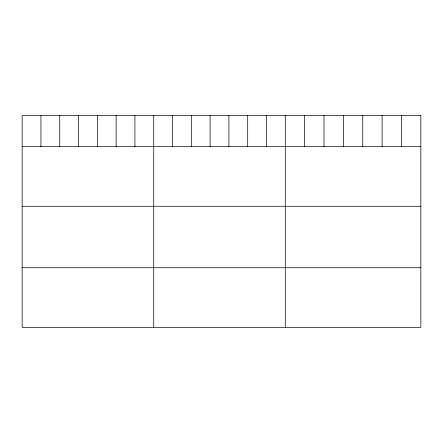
<?xml version="1.0" encoding="UTF-8"?>
<svg xmlns="http://www.w3.org/2000/svg" width="443" height="443" viewBox="0 0 443 443"><rect width="100%" height="100%" fill="white"/><g stroke="black" fill="none" stroke-linecap="round" stroke-linejoin="round"><path stroke-width="0.66" d="M22.15 146.622L420.85 146.622M22.15 206.272L420.85 206.272M22.15 267.727L420.85 267.727M401.485 115.623L401.485 146.622M382.121 115.623L382.121 146.622M362.756 115.623L362.756 146.622M343.386 115.623L343.386 146.622M324.021 115.623L324.021 146.622M304.657 115.623L304.657 146.622M285.292 115.623L285.292 327.377M266.498 115.623L266.498 146.622M247.698 115.623L247.698 146.622M228.904 115.623L228.904 146.622M210.109 115.623L210.109 146.622M191.315 115.623L191.315 146.622M172.515 115.623L172.515 146.622M153.721 115.623L153.721 327.377M134.927 115.623L134.927 146.622M116.127 115.623L116.127 146.622M97.333 115.623L97.333 146.622M78.538 115.623L78.538 146.622M59.744 115.623L59.744 146.622M40.944 115.623L40.944 146.622M420.85 115.623L22.15 115.623L22.15 327.377L420.85 327.377L420.85 115.623"/></g></svg>
